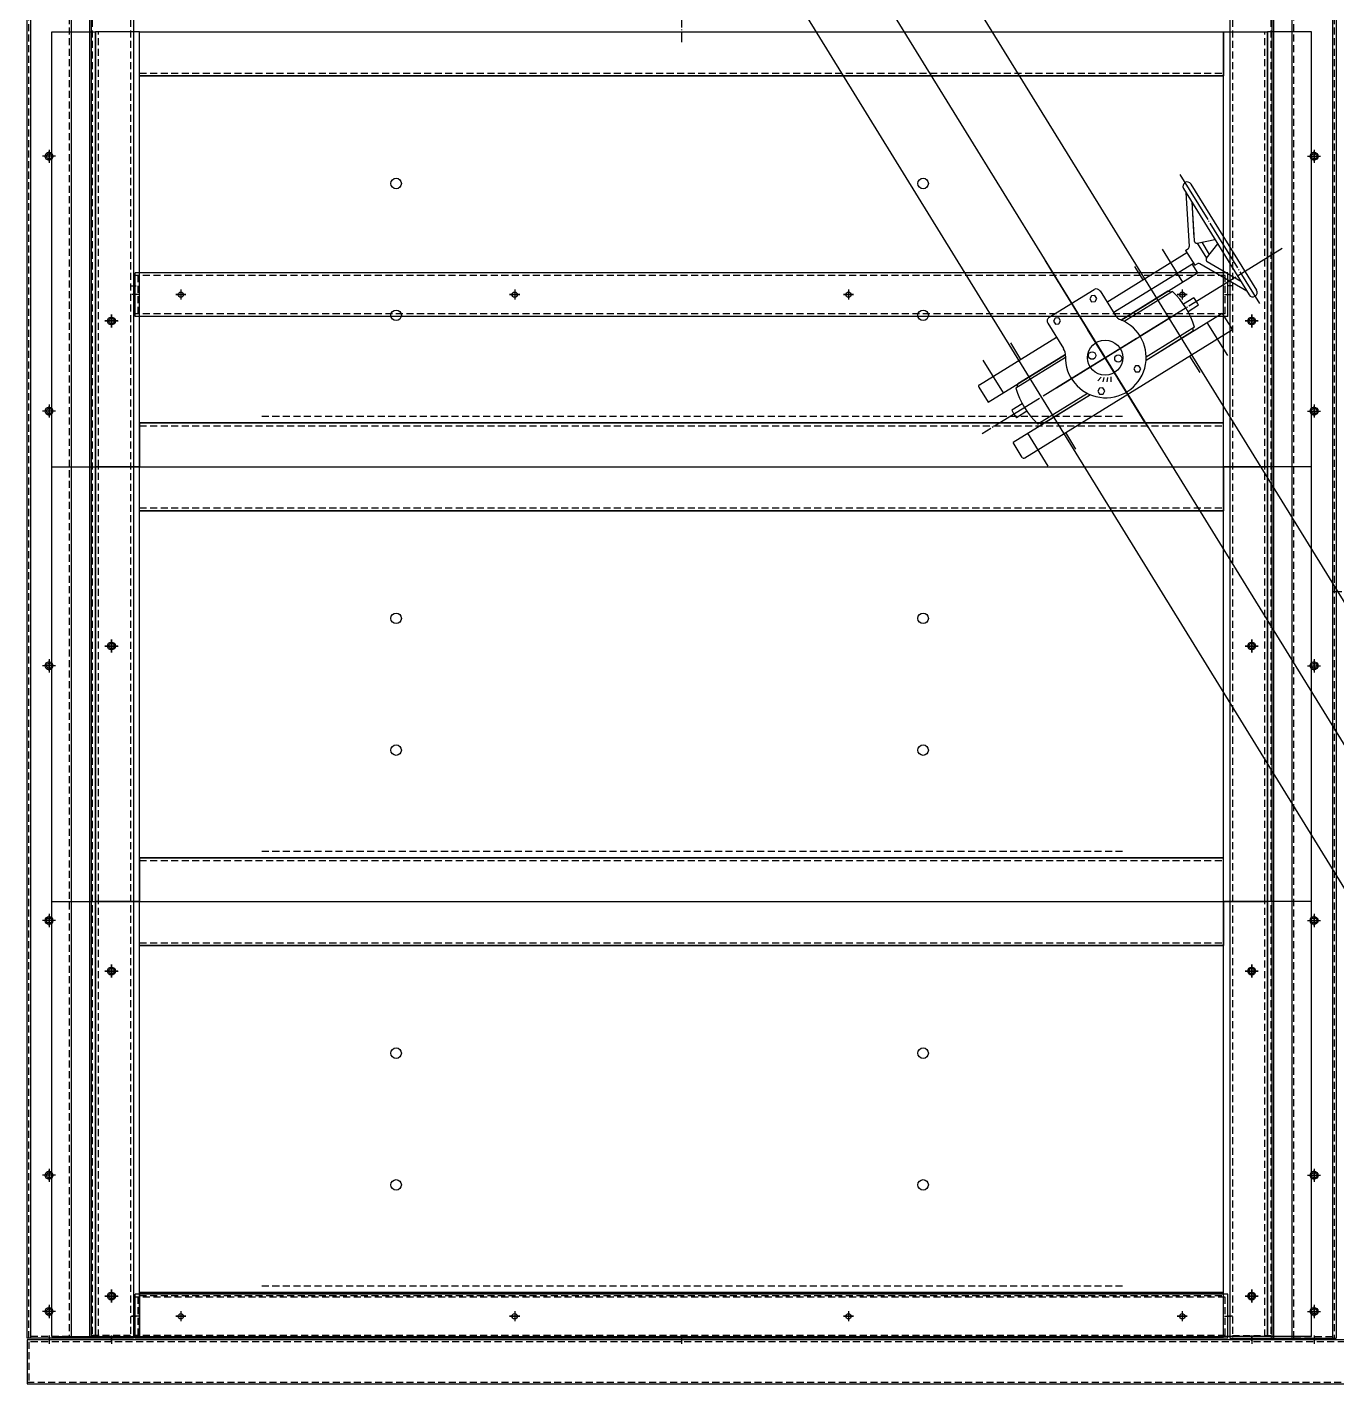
# Model space of a CAD drawing. Header units: millimetres. Extents: x 2322 to 24181, y 2355 to 17812.
# Drawn here: x 5549 to 7040, y 12081 to 13626 of the extents above; entities that cross this region are included whole.
import ezdxf

# ---------------------------------------------------------------- set-up
doc = ezdxf.new("R2010")
doc.units = ezdxf.units.MM
doc.linetypes.add('CENTER', pattern=[65, 60, -2, 1, -2])
doc.linetypes.add('HIDDEN', pattern=[3, 2, -1])
for name, color, linetype in [('CENTER', 1, 'CENTER'), ('HOLE', 7, 'Continuous'), ('숨은선', 5, 'HIDDEN')]:
    doc.layers.add(name, color=color, linetype=linetype)

msp = doc.modelspace()

# ---------------------------------------------------------------- linework, layer by layer
for p, q in [((5548.9, 12133.1), (5548.9, 15929.1)), ((5552.8, 15929.1), (5552.8, 12133.1)), ((5598.9, 15929.1), (5598.9, 12133.1)), ((5619.9, 15929.1), (5619.9, 12133.1)), ((5621.8, 15929.1), (5621.8, 12133.1)), ((5669.8, 15929.1), (5669.8, 12133.1)), ((5669.9, 15929.1), (5669.9, 12133.1)), ((6917.9, 15929.1), (6917.9, 12133.1)), ((6917.9, 15929.1), (6917.9, 12133.1)), ((6965.9, 15929.1), (6965.9, 12133.1)), ((6967.9, 15929.1), (6967.9, 12133.1)), ((6988.9, 12133.1), (6988.9, 15929.1)), ((7034.9, 15929.1), (7034.9, 12133.1)), ((7038.9, 15929.1), (7038.9, 12133.1)), ((6365.4, 14076.9), (7353.6, 12475.9)), ((7207.9, 12386.6), (6221.6, 13986.4)), ((5576.9, 13125.1), (5576.9, 13620.1)), ((5576.9, 13620.1), (5626.9, 13620.1)), ((7010.9, 13620.1), (6960.9, 13620.1)), ((7010.9, 13125.1), (7010.9, 13620.1)), ((6865.3, 13441.8), (6939.9, 13320.9)), ((6867.9, 13437.5), (6871.8, 13376)), ((6873.8, 13447), (6948.4, 13326.2)), ((6874.6, 13426.7), (6877.2, 13385.7)), ((6874.6, 13426.7), (6877.4, 13382.5)), ((6880.9, 13379.7), (6891.5, 13362.8)), ((6881, 13379.8), (6901, 13383.9)), ((6886.1, 13380.8), (6894.7, 13366.9)), ((6891.5, 13362.8), (6904.2, 13378.8)), ((6778.1, 13312.7), (6869.1, 13368.9)), ((6867.6, 13371.5), (6870.4, 13373.2)), ((6867.6, 13371.5), (6878.1, 13354.5)), ((5671.9, 13296.1), (5671.9, 13346.1)), ((6915.9, 13346.1), (5671.9, 13346.1)), ((6785.4, 13300.8), (6876.5, 13357)), ((6794.4, 13292.2), (6881.1, 13345.8)), ((6809.5, 13353.3), (6818.9, 13338)), ((6874.8, 13356), (6881.1, 13345.8)), ((6878.1, 13354.5), (6880.9, 13356.2)), ((6937.3, 13325.2), (6884, 13356.3)), ((6930.6, 13336.1), (6892.3, 13358.3)), ((6915.9, 13296.1), (6915.9, 13346.1)), ((6712.4, 13295.4), (6763.5, 13326.9)), ((6760.4, 13319.9), (6758.5, 13316.4)), ((6758.5, 13316.4), (6760.6, 13313)), ((6764.4, 13320), (6760.4, 13319.9)), ((6766.5, 13316.6), (6764.4, 13320)), ((6764.6, 13313.1), (6766.5, 13316.6)), ((6770.4, 13325.3), (6787, 13298.3)), ((6847.4, 13324.9), (6794.4, 13292.2)), ((6852.8, 13324.8), (6797.6, 13290.7)), ((6877.2, 13317.5), (6865.3, 13310.2)), ((6720.8, 13215.1), (6856.7, 13299)), ((6760.6, 13313), (6764.6, 13313.1)), ((6909.5, 13299.8), (6822.7, 13246.3)), ((6882.5, 13309), (6870.6, 13301.7)), ((6909.5, 13299.8), (6921, 13281.1)), ((6915.9, 13296.1), (5671.9, 13296.1)), ((6710.8, 13288.5), (6728.6, 13259.6)), ((6719.3, 13294.5), (6717.4, 13291)), ((6717.4, 13291), (6719.5, 13287.6)), ((6723.3, 13294.6), (6719.3, 13294.5)), ((6719.5, 13287.6), (6723.5, 13287.7)), ((6725.4, 13291.2), (6723.3, 13294.6)), ((6723.5, 13287.7), (6725.4, 13291.2)), ((6878, 13283.9), (6822.8, 13249.9)), ((6633, 13218.5), (6720.6, 13272.6)), ((6921, 13281.1), (6684.5, 13135.1)), ((6875.7, 13279), (6822.7, 13246.3)), ((6642.8, 13198.7), (6730.8, 13253)), ((6668.2, 13266.1), (6679.8, 13247.4)), ((6730.8, 13253), (6676.6, 13219.5)), ((6730.8, 13249.5), (6674.3, 13214.6)), ((6776.1, 13249.3), (6720.8, 13215.1)), ((6810.6, 13240.1), (6808.7, 13236.6)), ((6808.7, 13236.6), (6810.8, 13233.2)), ((6814.6, 13240.2), (6810.6, 13240.1)), ((6816.7, 13236.8), (6814.6, 13240.2)), ((6814.8, 13233.3), (6816.7, 13236.8)), ((6884.1, 13232.4), (6872.5, 13251.2)), ((6771.4, 13227.3), (6767.7, 13223)), ((6774.7, 13226.9), (6773.3, 13221.7)), ((6778.8, 13226.8), (6777.9, 13221.7)), ((6782.5, 13227.4), (6782.5, 13222)), ((6810.8, 13233.2), (6814.8, 13233.3)), ((6632.3, 13215.7), (6642.8, 13198.7)), ((6759.3, 13207.1), (6671.2, 13152.8)), ((6756.1, 13208.6), (6699.5, 13173.8)), ((6759.3, 13207.1), (6704.9, 13173.6)), ((6769.5, 13214.7), (6767.6, 13211.2)), ((6767.6, 13211.2), (6769.7, 13207.8)), ((6773.5, 13214.9), (6769.5, 13214.7)), ((6769.7, 13207.8), (6773.7, 13207.9)), ((6775.6, 13211.5), (6773.5, 13214.9)), ((6773.7, 13207.9), (6775.6, 13211.5)), ((6681.7, 13196.9), (6669.8, 13189.5)), ((6687, 13188.3), (6675.1, 13181)), ((6742.8, 13145.2), (6731.3, 13164)), ((6681.7, 13135.7), (6671.2, 13152.8)), ((5576.9, 12630.1), (5576.9, 13125.1)), ((5576.9, 13125.1), (5626.9, 13125.1)), ((5576.9, 13125.1), (5626.9, 13125.1)), ((7010.9, 13125.1), (6960.9, 13125.1)), ((7010.9, 13125.1), (6960.9, 13125.1)), ((7010.9, 12630.1), (7010.9, 13125.1)), ((5576.9, 12135.1), (5576.9, 12630.1)), ((5576.9, 12630.1), (5626.9, 12630.1)), ((5576.9, 12630.1), (5626.9, 12630.1)), ((7010.9, 12630.1), (6960.9, 12630.1)), ((7010.9, 12630.1), (6960.9, 12630.1)), ((7010.9, 12135.1), (7010.9, 12630.1)), ((5671.9, 12133.1), (5671.9, 12183.1)), ((6915.9, 12183.1), (5671.9, 12183.1)), ((6915.9, 12133.1), (6915.9, 12183.1)), ((5598.9, 12133.1), (5548.9, 12133.1)), ((7408.9, 12131.1), (5548.9, 12131.1)), ((5548.9, 12131.1), (5548.9, 12081.1)), ((5669.8, 12133.1), (5552.8, 12133.1)), ((5576.9, 12135.1), (5626.9, 12135.1)), ((5669.9, 12133.1), (5619.9, 12133.1)), ((6915.9, 12133.1), (5671.9, 12133.1)), ((6917.9, 12133.1), (6967.9, 12133.1)), ((6917.9, 12133.1), (7034.9, 12133.1)), ((7010.9, 12135.1), (6960.9, 12135.1)), ((6988.9, 12133.1), (7038.9, 12133.1)), ((5548.9, 12081.1), (7408.9, 12081.1))]:
    msp.add_line(p, q)
at = {"color": 1}
for p, q in [((6293.8, 14031.1), (7280.8, 12431.2)), ((5666.9, 13331.1), (5672.9, 13331.1)), ((6920.9, 13331.1), (6914.9, 13331.1)), ((7035.9, 12983.1), (7041.9, 12983.1)), ((7036.4, 12983.1), (7045.4, 12983.1)), ((5666.9, 12158.1), (5672.9, 12158.1)), ((6920.9, 12158.1), (6914.9, 12158.1)), ((5573.9, 12136.1), (5573.9, 12130.1)), ((5573.9, 12135.6), (5573.9, 12126.6)), ((5644.8, 12136.1), (5644.8, 12130.1)), ((5644.9, 12130.1), (5644.9, 12136.1)), ((5644.9, 12135.6), (5644.9, 12126.6)), ((6293.9, 12136.1), (6293.9, 12130.1)), ((6293.9, 12135.6), (6293.9, 12126.6)), ((6942.9, 12130.1), (6942.9, 12136.1)), ((6942.9, 12136.1), (6942.9, 12130.1)), ((6942.9, 12135.6), (6942.9, 12126.6)), ((7013.9, 12136.1), (7013.9, 12130.1)), ((7013.9, 12135.6), (7013.9, 12126.6))]:
    msp.add_line(p, q, dxfattribs=at)
for centre, radius in [((5573.8, 13478.6), 4.5), ((5573.9, 13478.6), 3), ((5573.9, 13478.6), 3), ((5573.9, 13478.6), 3), ((5573.9, 13478.6), 3), ((7013.9, 13478.6), 4.5), ((7013.9, 13478.6), 3), ((7013.9, 13478.6), 3), ((7013.9, 13478.6), 3), ((7013.9, 13478.6), 3), ((5968.9, 13447.6), 6), ((6568.9, 13447.6), 6), ((5723.9, 13321.1), 3), ((6103.9, 13321.1), 3), ((6483.9, 13321.1), 3), ((6863.9, 13321.1), 3), ((5968.9, 13297.6), 6), ((6568.9, 13297.6), 6), ((5644.8, 13291.1), 4.5), ((5644.8, 13291.1), 4.5), ((5644.9, 13291.1), 3), ((6942.9, 13291.1), 4.5), ((6942.9, 13291.1), 4.5), ((6942.9, 13291.1), 3), ((6776.1, 13249.3), 20), ((6761.3, 13251.8), 4.32), ((6791.1, 13248.4), 4.12), ((5573.8, 13188.6), 4.5), ((5573.9, 13188.6), 3), ((5573.9, 13188.6), 3), ((5573.9, 13188.6), 3), ((5573.9, 13188.6), 3), ((7013.9, 13188.6), 4.5), ((7013.9, 13188.6), 3), ((7013.9, 13188.6), 3), ((7013.9, 13188.6), 3), ((7013.9, 13188.6), 3), ((5968.9, 12952.6), 6), ((6568.9, 12952.6), 6), ((5644.8, 12921.1), 4.5), ((5644.8, 12921.1), 4.5), ((5644.9, 12921.1), 3), ((6942.9, 12921.1), 4.5), ((6942.9, 12921.1), 4.5), ((6942.9, 12921.1), 3), ((5573.8, 12898.6), 4.5), ((5573.9, 12898.6), 3), ((5573.9, 12898.6), 3), ((5573.9, 12898.6), 3), ((5573.9, 12898.6), 3), ((7013.9, 12898.6), 4.5), ((7013.9, 12898.6), 3), ((7013.9, 12898.6), 3), ((7013.9, 12898.6), 3), ((7013.9, 12898.6), 3), ((5968.9, 12802.6), 6), ((6568.9, 12802.6), 6), ((5573.8, 12608.6), 4.5), ((5573.9, 12608.6), 3), ((5573.9, 12608.6), 3), ((5573.9, 12608.6), 3), ((5573.9, 12608.6), 3), ((5573.9, 12608.6), 3), ((5573.9, 12608.6), 3), ((5573.9, 12608.6), 3), ((5573.9, 12608.6), 3), ((7013.9, 12608.6), 4.5), ((7013.9, 12608.6), 3), ((7013.9, 12608.6), 3), ((7013.9, 12608.6), 3), ((7013.9, 12608.6), 3), ((7013.9, 12608.6), 3), ((7013.9, 12608.6), 3), ((7013.9, 12608.6), 3), ((7013.9, 12608.6), 3), ((5644.8, 12551.1), 4.5), ((5644.8, 12551.1), 4.5), ((5644.9, 12551.1), 3), ((6942.9, 12551.1), 4.5), ((6942.9, 12551.1), 4.5), ((6942.9, 12551.1), 3), ((5968.9, 12457.6), 6), ((6568.9, 12457.6), 6), ((5573.8, 12318.6), 4.5), ((5573.9, 12318.6), 3), ((5573.9, 12318.6), 3), ((5573.9, 12318.6), 3), ((5573.9, 12318.6), 3), ((5968.9, 12307.6), 6), ((6568.9, 12307.6), 6), ((7013.9, 12318.6), 4.5), ((7013.9, 12318.6), 3), ((7013.9, 12318.6), 3), ((7013.9, 12318.6), 3), ((7013.9, 12318.6), 3), ((5644.8, 12181.1), 4.5), ((5644.8, 12181.1), 4.5), ((5644.9, 12181.1), 3), ((6942.9, 12181.1), 4.5), ((6942.9, 12181.1), 4.5), ((6942.9, 12181.1), 3), ((5573.8, 12163.6), 4.5), ((5573.9, 12163.6), 3), ((5573.9, 12163.6), 3), ((5573.9, 12163.6), 3), ((5573.9, 12163.6), 3), ((5723.9, 12158.1), 3), ((6103.9, 12158.1), 3), ((6483.9, 12158.1), 3), ((6863.9, 12158.1), 3), ((7013.9, 12163.6), 4.5), ((7013.9, 12163.6), 3), ((7013.9, 12163.6), 3), ((7013.9, 12163.6), 3), ((7013.9, 12163.6), 3), ((7013.9, 12163.6), 3), ((7013.9, 12163.6), 3), ((7013.9, 12163.6), 3), ((7013.9, 12163.6), 3)]:
    msp.add_circle(centre, radius)
for centre, radius, start, end in [((6869.6, 13444.4), 5, 31.6835, 211.6835), ((6868.8, 13375.8), 3, 301.6835, 3.6105), ((6880.4, 13382.7), 3, 183.6105, 281.7576), ((6893.9, 13360.9), 3, 141.6094, 239.7565), ((6882.5, 13353.7), 3, 59.7565, 121.6835), ((6766.1, 13322.6), 5, 31.6835, 121.6835), ((6847.7, 13321.1), 3.81, 37.7735, 95.0631), ((6788.5, 13256.9), 93.5, 16.81, 46.5569), ((6788.5, 13256.9), 107.5, 29.0176, 34.3493), ((6944.2, 13323.6), 5, 211.6835, 31.6835), ((6799.8, 13306.2), 15, 211.6835, 247.9384), ((6715.1, 13291.1), 5, 121.6835, 211.6835), ((6776.8, 13249.7), 46, 178.0865, 67.9384), ((6872.5, 13281), 3.81, 328.3038, 25.5934), ((6715.9, 13251.7), 15, 358.0865, 31.6835), ((6634, 13216.8), 2, 121.6835, 211.6835), ((6763.8, 13241.6), 93.5, 196.81, 226.5569), ((6679.8, 13217.5), 3.81, 148.3038, 205.5934), ((6763.8, 13241.6), 107.5, 209.0176, 214.3493), ((6704.6, 13177.4), 3.81, 217.7735, 275.0631), ((6683.4, 13136.8), 2, 211.6835, 301.6835)]:
    msp.add_arc(centre, radius, start, end)
at = {"layer": 'CENTER'}
for p, q in [((6293.8, 14465.1), (6293.8, 13608.4)), ((5573.8, 13486.1), (5573.8, 13471.1)), ((5573.8, 13472.9), (5573.8, 13484.3)), ((5573.8, 13484.3), (5573.8, 13472.9)), ((5573.9, 13473.6), (5573.9, 13483.6)), ((5573.9, 13473.6), (5573.9, 13483.6)), ((5573.9, 13473.6), (5573.9, 13483.6)), ((5573.9, 13473.6), (5573.9, 13483.6)), ((7013.9, 13486.1), (7013.9, 13471.1)), ((7013.9, 13472.9), (7013.9, 13484.3)), ((7013.9, 13484.3), (7013.9, 13472.9)), ((7013.9, 13473.6), (7013.9, 13483.6)), ((7013.9, 13473.6), (7013.9, 13483.6)), ((7013.9, 13473.6), (7013.9, 13483.6)), ((7013.9, 13473.6), (7013.9, 13483.6)), ((5581.3, 13478.6), (5566.3, 13478.6)), ((5579.5, 13478.6), (5568.1, 13478.6)), ((5579.5, 13478.6), (5568.1, 13478.6)), ((7006.4, 13478.6), (7021.4, 13478.6)), ((7008.2, 13478.6), (7019.7, 13478.6)), ((7008.3, 13478.6), (7019.6, 13478.6)), ((6861.3, 13457.8), (6951.9, 13311)), ((6977.8, 13373.7), (6636.1, 13162.8)), ((6821.8, 13175.2), (6707.7, 13360.2)), ((6825, 13170.1), (6707.7, 13360.2)), ((6841, 13372.7), (6864.1, 13335.3)), ((5675.7, 13321.1), (5668.1, 13321.1)), ((5718.2, 13321.1), (5729.6, 13321.1)), ((5729.6, 13321.1), (5718.2, 13321.1)), ((5723.9, 13326.8), (5723.9, 13315.4)), ((6098.2, 13321.1), (6109.6, 13321.1)), ((6109.6, 13321.1), (6098.2, 13321.1)), ((6103.9, 13326.8), (6103.9, 13315.4)), ((6478.2, 13321.1), (6489.6, 13321.1)), ((6489.6, 13321.1), (6478.2, 13321.1)), ((6483.9, 13326.8), (6483.9, 13315.4)), ((6858.2, 13321.1), (6869.6, 13321.1)), ((6869.6, 13321.1), (6858.2, 13321.1)), ((6863.9, 13326.8), (6863.9, 13315.4)), ((6912.1, 13321.1), (6919.7, 13321.1)), ((5644.8, 13298.6), (5644.8, 13283.6)), ((5644.8, 13298.6), (5644.8, 13283.6)), ((5644.9, 13283.6), (5644.9, 13298.6)), ((6942.9, 13283.6), (6942.9, 13298.6)), ((6942.9, 13298.6), (6942.9, 13283.6)), ((6942.9, 13298.6), (6942.9, 13283.6)), ((5652.3, 13291.1), (5637.3, 13291.1)), ((5652.3, 13291.1), (5637.3, 13291.1)), ((5637.4, 13291.1), (5652.4, 13291.1)), ((5650.5, 13291.1), (5639.1, 13291.1)), ((5650.5, 13291.1), (5639.1, 13291.1)), ((5644.8, 13285.4), (5644.8, 13296.8)), ((5644.8, 13296.8), (5644.8, 13285.4)), ((5644.8, 13285.4), (5644.8, 13296.8)), ((5644.8, 13296.8), (5644.8, 13285.4)), ((6915.6, 13251.9), (6892.4, 13289.3)), ((6950.4, 13291.1), (6935.4, 13291.1)), ((6935.4, 13291.1), (6950.4, 13291.1)), ((6935.4, 13291.1), (6950.4, 13291.1)), ((6937.2, 13291.1), (6948.7, 13291.1)), ((6937.2, 13291.1), (6948.7, 13291.1)), ((6942.9, 13285.4), (6942.9, 13296.8)), ((6942.9, 13296.8), (6942.9, 13285.4)), ((6942.9, 13285.4), (6942.9, 13296.8)), ((6942.9, 13296.8), (6942.9, 13285.4)), ((6636.7, 13246.6), (6659.9, 13209.2)), ((5573.8, 13196.1), (5573.8, 13181.1)), ((5573.8, 13182.9), (5573.8, 13194.3)), ((5573.8, 13194.3), (5573.8, 13182.9)), ((5573.9, 13183.6), (5573.9, 13193.6)), ((5573.9, 13183.6), (5573.9, 13193.6)), ((5573.9, 13183.6), (5573.9, 13193.6)), ((5573.9, 13183.6), (5573.9, 13193.6)), ((7013.9, 13196.1), (7013.9, 13181.1)), ((7013.9, 13182.9), (7013.9, 13194.3)), ((7013.9, 13194.3), (7013.9, 13182.9)), ((7013.9, 13183.6), (7013.9, 13193.6)), ((7013.9, 13183.6), (7013.9, 13193.6)), ((7013.9, 13183.6), (7013.9, 13193.6)), ((7013.9, 13183.6), (7013.9, 13193.6)), ((5581.3, 13188.6), (5566.3, 13188.6)), ((5579.5, 13188.6), (5568.1, 13188.6)), ((5579.5, 13188.6), (5568.1, 13188.6)), ((7006.4, 13188.6), (7021.4, 13188.6)), ((7008.2, 13188.6), (7019.7, 13188.6)), ((7008.3, 13188.6), (7019.6, 13188.6)), ((6711.3, 13125.8), (6688.2, 13163.3)), ((5644.8, 12928.6), (5644.8, 12913.6)), ((5644.8, 12928.6), (5644.8, 12913.6)), ((5644.9, 12913.6), (5644.9, 12928.6)), ((6942.9, 12913.6), (6942.9, 12928.6)), ((6942.9, 12928.6), (6942.9, 12913.6)), ((6942.9, 12928.6), (6942.9, 12913.6)), ((5652.3, 12921.1), (5637.3, 12921.1)), ((5652.3, 12921.1), (5637.3, 12921.1)), ((5637.4, 12921.1), (5652.4, 12921.1)), ((5650.5, 12921.1), (5639.1, 12921.1)), ((5650.5, 12921.1), (5639.1, 12921.1)), ((5644.8, 12915.4), (5644.8, 12926.8)), ((5644.8, 12926.8), (5644.8, 12915.4)), ((5644.8, 12915.4), (5644.8, 12926.8)), ((5644.8, 12926.8), (5644.8, 12915.4)), ((6950.4, 12921.1), (6935.4, 12921.1)), ((6935.4, 12921.1), (6950.4, 12921.1)), ((6935.4, 12921.1), (6950.4, 12921.1)), ((6937.2, 12921.1), (6948.7, 12921.1)), ((6937.2, 12921.1), (6948.7, 12921.1)), ((6942.9, 12915.4), (6942.9, 12926.8)), ((6942.9, 12926.8), (6942.9, 12915.4)), ((6942.9, 12915.4), (6942.9, 12926.8)), ((6942.9, 12926.8), (6942.9, 12915.4)), ((5581.3, 12898.6), (5566.3, 12898.6)), ((5579.5, 12898.6), (5568.1, 12898.6)), ((5579.5, 12898.6), (5568.1, 12898.6)), ((5573.8, 12906.1), (5573.8, 12891.1)), ((5573.8, 12892.9), (5573.8, 12904.3)), ((5573.8, 12904.3), (5573.8, 12892.9)), ((5573.9, 12903.6), (5573.9, 12893.6)), ((5573.9, 12903.6), (5573.9, 12893.6)), ((5573.9, 12903.6), (5573.9, 12893.6)), ((5573.9, 12903.6), (5573.9, 12893.6)), ((7006.4, 12898.6), (7021.4, 12898.6)), ((7008.2, 12898.6), (7019.7, 12898.6)), ((7008.3, 12898.6), (7019.6, 12898.6)), ((7013.9, 12906.1), (7013.9, 12891.1)), ((7013.9, 12892.9), (7013.9, 12904.3)), ((7013.9, 12904.3), (7013.9, 12892.9)), ((7013.9, 12903.6), (7013.9, 12893.6)), ((7013.9, 12903.6), (7013.9, 12893.6)), ((7013.9, 12903.6), (7013.9, 12893.6)), ((7013.9, 12903.6), (7013.9, 12893.6)), ((5581.3, 12608.6), (5566.3, 12608.6)), ((5579.5, 12608.6), (5568.1, 12608.6)), ((5579.5, 12608.6), (5568.1, 12608.6)), ((5579.5, 12608.6), (5568.1, 12608.6)), ((5573.8, 12616.1), (5573.8, 12601.1)), ((5573.8, 12602.9), (5573.8, 12614.3)), ((5573.8, 12614.3), (5573.8, 12602.9)), ((5573.9, 12613.6), (5573.9, 12603.6)), ((5573.9, 12613.6), (5573.9, 12603.6)), ((5573.9, 12613.6), (5573.9, 12603.6)), ((5573.9, 12613.6), (5573.9, 12603.6)), ((5573.9, 12613.6), (5573.9, 12603.6)), ((5573.9, 12613.6), (5573.9, 12603.6)), ((5573.9, 12613.6), (5573.9, 12603.6)), ((5573.9, 12613.6), (5573.9, 12603.6)), ((7006.4, 12608.6), (7021.4, 12608.6)), ((7008.2, 12608.6), (7019.7, 12608.6)), ((7008.3, 12608.6), (7019.6, 12608.6)), ((7008.3, 12608.6), (7019.6, 12608.6)), ((7013.9, 12616.1), (7013.9, 12601.1)), ((7013.9, 12602.9), (7013.9, 12614.3)), ((7013.9, 12614.3), (7013.9, 12602.9)), ((7013.9, 12613.6), (7013.9, 12603.6)), ((7013.9, 12613.6), (7013.9, 12603.6)), ((7013.9, 12613.6), (7013.9, 12603.6)), ((7013.9, 12613.6), (7013.9, 12603.6)), ((7013.9, 12613.6), (7013.9, 12603.6)), ((7013.9, 12613.6), (7013.9, 12603.6)), ((7013.9, 12613.6), (7013.9, 12603.6)), ((7013.9, 12613.6), (7013.9, 12603.6)), ((5644.8, 12558.6), (5644.8, 12543.6)), ((5644.8, 12558.6), (5644.8, 12543.6)), ((5644.8, 12545.4), (5644.8, 12556.8)), ((5644.8, 12556.8), (5644.8, 12545.4)), ((5644.8, 12545.4), (5644.8, 12556.8)), ((5644.8, 12556.8), (5644.8, 12545.4)), ((5644.9, 12543.6), (5644.9, 12558.6)), ((6942.9, 12543.6), (6942.9, 12558.6)), ((6942.9, 12558.6), (6942.9, 12543.6)), ((6942.9, 12558.6), (6942.9, 12543.6)), ((6942.9, 12545.4), (6942.9, 12556.8)), ((6942.9, 12556.8), (6942.9, 12545.4)), ((6942.9, 12545.4), (6942.9, 12556.8)), ((6942.9, 12556.8), (6942.9, 12545.4)), ((5652.3, 12551.1), (5637.3, 12551.1)), ((5652.3, 12551.1), (5637.3, 12551.1)), ((5637.4, 12551.1), (5652.4, 12551.1)), ((5650.5, 12551.1), (5639.1, 12551.1)), ((5650.5, 12551.1), (5639.1, 12551.1)), ((6950.4, 12551.1), (6935.4, 12551.1)), ((6935.4, 12551.1), (6950.4, 12551.1)), ((6935.4, 12551.1), (6950.4, 12551.1)), ((6937.2, 12551.1), (6948.7, 12551.1)), ((6937.2, 12551.1), (6948.7, 12551.1)), ((5573.8, 12326.1), (5573.8, 12311.1)), ((7013.9, 12326.1), (7013.9, 12311.1)), ((5581.3, 12318.6), (5566.3, 12318.6)), ((5579.5, 12318.6), (5568.1, 12318.6)), ((5579.5, 12318.6), (5568.1, 12318.6)), ((5573.8, 12312.9), (5573.8, 12324.3)), ((5573.8, 12324.3), (5573.8, 12312.9)), ((5573.9, 12323.6), (5573.9, 12313.6)), ((5573.9, 12323.6), (5573.9, 12313.6)), ((5573.9, 12323.6), (5573.9, 12313.6)), ((5573.9, 12323.6), (5573.9, 12313.6)), ((7006.4, 12318.6), (7021.4, 12318.6)), ((7008.2, 12318.6), (7019.7, 12318.6)), ((7008.3, 12318.6), (7019.6, 12318.6)), ((7013.9, 12312.9), (7013.9, 12324.3)), ((7013.9, 12324.3), (7013.9, 12312.9)), ((7013.9, 12323.6), (7013.9, 12313.6)), ((7013.9, 12323.6), (7013.9, 12313.6)), ((7013.9, 12323.6), (7013.9, 12313.6)), ((7013.9, 12323.6), (7013.9, 12313.6)), ((5644.8, 12188.6), (5644.8, 12173.6)), ((5644.8, 12188.6), (5644.8, 12173.6)), ((5644.8, 12175.4), (5644.8, 12186.8)), ((5644.8, 12186.8), (5644.8, 12175.4)), ((5644.8, 12175.4), (5644.8, 12186.8)), ((5644.8, 12186.8), (5644.8, 12175.4)), ((5644.9, 12173.6), (5644.9, 12188.6)), ((6942.9, 12173.6), (6942.9, 12188.6)), ((6942.9, 12188.6), (6942.9, 12173.6)), ((6942.9, 12188.6), (6942.9, 12173.6)), ((6942.9, 12175.4), (6942.9, 12186.8)), ((6942.9, 12186.8), (6942.9, 12175.4)), ((6942.9, 12175.4), (6942.9, 12186.8)), ((6942.9, 12186.8), (6942.9, 12175.4)), ((5573.8, 12171.1), (5573.8, 12156.1)), ((5652.3, 12181.1), (5637.3, 12181.1)), ((5652.3, 12181.1), (5637.3, 12181.1)), ((5637.4, 12181.1), (5652.4, 12181.1)), ((5650.5, 12181.1), (5639.1, 12181.1)), ((5650.5, 12181.1), (5639.1, 12181.1)), ((6950.4, 12181.1), (6935.4, 12181.1)), ((6935.4, 12181.1), (6950.4, 12181.1)), ((6935.4, 12181.1), (6950.4, 12181.1)), ((6937.2, 12181.1), (6948.7, 12181.1)), ((6937.2, 12181.1), (6948.7, 12181.1)), ((7013.9, 12171.1), (7013.9, 12156.1)), ((5581.3, 12163.6), (5566.3, 12163.6)), ((5579.5, 12163.6), (5568.1, 12163.6)), ((5579.5, 12163.6), (5568.1, 12163.6)), ((5573.8, 12157.9), (5573.8, 12169.3)), ((5573.8, 12169.3), (5573.8, 12157.9)), ((5573.9, 12158.6), (5573.9, 12168.6)), ((5573.9, 12158.6), (5573.9, 12168.6)), ((5573.9, 12158.6), (5573.9, 12168.6)), ((5573.9, 12158.6), (5573.9, 12168.6)), ((5675.7, 12158.1), (5668.1, 12158.1)), ((5718.2, 12158.1), (5729.6, 12158.1)), ((5729.6, 12158.1), (5718.2, 12158.1)), ((5723.9, 12163.8), (5723.9, 12152.4)), ((6098.2, 12158.1), (6109.6, 12158.1)), ((6109.6, 12158.1), (6098.2, 12158.1)), ((6103.9, 12163.8), (6103.9, 12152.4)), ((6478.2, 12158.1), (6489.6, 12158.1)), ((6489.6, 12158.1), (6478.2, 12158.1)), ((6483.9, 12163.8), (6483.9, 12152.4)), ((6858.2, 12158.1), (6869.6, 12158.1)), ((6869.6, 12158.1), (6858.2, 12158.1)), ((6863.9, 12163.8), (6863.9, 12152.4)), ((6912.1, 12158.1), (6919.7, 12158.1)), ((7006.4, 12163.6), (7021.4, 12163.6)), ((7008.2, 12163.6), (7019.7, 12163.6)), ((7008.3, 12163.6), (7019.6, 12163.6)), ((7008.3, 12163.6), (7019.6, 12163.6)), ((7013.9, 12157.9), (7013.9, 12169.3)), ((7013.9, 12169.3), (7013.9, 12157.9)), ((7013.9, 12168.6), (7013.9, 12158.6)), ((7013.9, 12168.6), (7013.9, 12158.6)), ((7013.9, 12168.6), (7013.9, 12158.6)), ((7013.9, 12168.6), (7013.9, 12158.6)), ((7013.9, 12158.6), (7013.9, 12168.6)), ((7013.9, 12158.6), (7013.9, 12168.6)), ((7013.9, 12158.6), (7013.9, 12168.6)), ((7013.9, 12158.6), (7013.9, 12168.6))]:
    msp.add_line(p, q, dxfattribs=at)
at = {"layer": 'HOLE'}
for p, q in [((5626.9, 13125.1), (5626.9, 13620.1)), ((6960.9, 13125.1), (6960.9, 13620.1)), ((5676.9, 13570.1), (6910.9, 13570.1)), ((5676.9, 13175.1), (6910.9, 13175.1)), ((5626.9, 12630.1), (5626.9, 13125.1)), ((6960.9, 12630.1), (6960.9, 13125.1)), ((5676.9, 13075.1), (6910.9, 13075.1)), ((5676.9, 12680.1), (6910.9, 12680.1)), ((5626.9, 12135.1), (5626.9, 12630.1)), ((6960.9, 12135.1), (6960.9, 12630.1)), ((5676.9, 12580.1), (6910.9, 12580.1)), ((5676.9, 12185.1), (6910.9, 12185.1))]:
    msp.add_line(p, q, dxfattribs=at)
for points in [[(5676.9, 13125.1), (5676.9, 13620.1), (5626.9, 13620.1), (5626.9, 13125.1)], [(5676.9, 13620.1), (6910.9, 13620.1), (6910.9, 13570.1), (5676.9, 13570.1)], [(6910.9, 13125.1), (6910.9, 13620.1), (6960.9, 13620.1), (6960.9, 13125.1)], [(5676.9, 13125.1), (6910.9, 13125.1), (6910.9, 13175.1), (5676.9, 13175.1)], [(5676.9, 12630.1), (5676.9, 13125.1), (5626.9, 13125.1), (5626.9, 12630.1)], [(5676.9, 13125.1), (6910.9, 13125.1), (6910.9, 13075.1), (5676.9, 13075.1)], [(6910.9, 12630.1), (6910.9, 13125.1), (6960.9, 13125.1), (6960.9, 12630.1)], [(5676.9, 12630.1), (6910.9, 12630.1), (6910.9, 12680.1), (5676.9, 12680.1)], [(5676.9, 12135.1), (5676.9, 12630.1), (5626.9, 12630.1), (5626.9, 12135.1)], [(5676.9, 12630.1), (6910.9, 12630.1), (6910.9, 12580.1), (5676.9, 12580.1)], [(6910.9, 12135.1), (6910.9, 12630.1), (6960.9, 12630.1), (6960.9, 12135.1)], [(5676.9, 12135.1), (6910.9, 12135.1), (6910.9, 12185.1), (5676.9, 12185.1)]]:
    msp.add_lwpolyline(points, close=True, dxfattribs=at)
at = {"layer": '숨은선', "ltscale": 4}
for p, q in [((5550.9, 12133.1), (5550.9, 15929.1)), ((5596.9, 15929.1), (5596.9, 12133.1)), ((5619.8, 15929.1), (5619.8, 12133.1)), ((5623.1, 15925.9), (5623.1, 12133.1)), ((5666.7, 15925.9), (5666.7, 12133.1)), ((6921.1, 15925.9), (6921.1, 12133.1)), ((6964.7, 15925.9), (6964.7, 12133.1)), ((6967.9, 15929.1), (6967.9, 12133.1)), ((6990.9, 12133.1), (6990.9, 15929.1)), ((7036.9, 15929.1), (7036.9, 12133.1)), ((5630.1, 13125.1), (5630.1, 13620.1)), ((6957.7, 13125.1), (6957.7, 13620.1)), ((5676.9, 13573.3), (6910.9, 13573.3)), ((6912.7, 13342.9), (5671.9, 13342.9)), ((5675.1, 13299.3), (5675.1, 13342.9)), ((6912.7, 13299.3), (6912.7, 13342.9)), ((6912.7, 13299.3), (5671.9, 13299.3)), ((5816, 13182.6), (6800, 13182.6)), ((5676.9, 13171.9), (6910.9, 13171.9)), ((5630.1, 12630.1), (5630.1, 13125.1)), ((6957.7, 12630.1), (6957.7, 13125.1)), ((5676.9, 13078.3), (6910.9, 13078.3)), ((5816, 12687.6), (6800, 12687.6)), ((5676.9, 12676.9), (6910.9, 12676.9)), ((5630.1, 12135.1), (5630.1, 12630.1)), ((6957.7, 12135.1), (6957.7, 12630.1)), ((5676.9, 12583.3), (6910.9, 12583.3)), ((5816, 12192.6), (6800, 12192.6)), ((6912.7, 12179.9), (5671.9, 12179.9)), ((5675.1, 12136.3), (5675.1, 12179.9)), ((5676.9, 12181.9), (6910.9, 12181.9)), ((6912.7, 12136.3), (6912.7, 12179.9)), ((7408.9, 12129.1), (5548.9, 12129.1)), ((5596.9, 12135.1), (5550.9, 12135.1)), ((5550.9, 12129.1), (5550.9, 12083.1)), ((5666.7, 12136.3), (5623.1, 12136.3)), ((6912.7, 12136.3), (5671.9, 12136.3)), ((6921.1, 12136.3), (6964.7, 12136.3)), ((6990.9, 12135.1), (7036.9, 12135.1)), ((5548.9, 12083.1), (7408.9, 12083.1))]:
    msp.add_line(p, q, dxfattribs=at)

doc.saveas('drawing.dxf')
